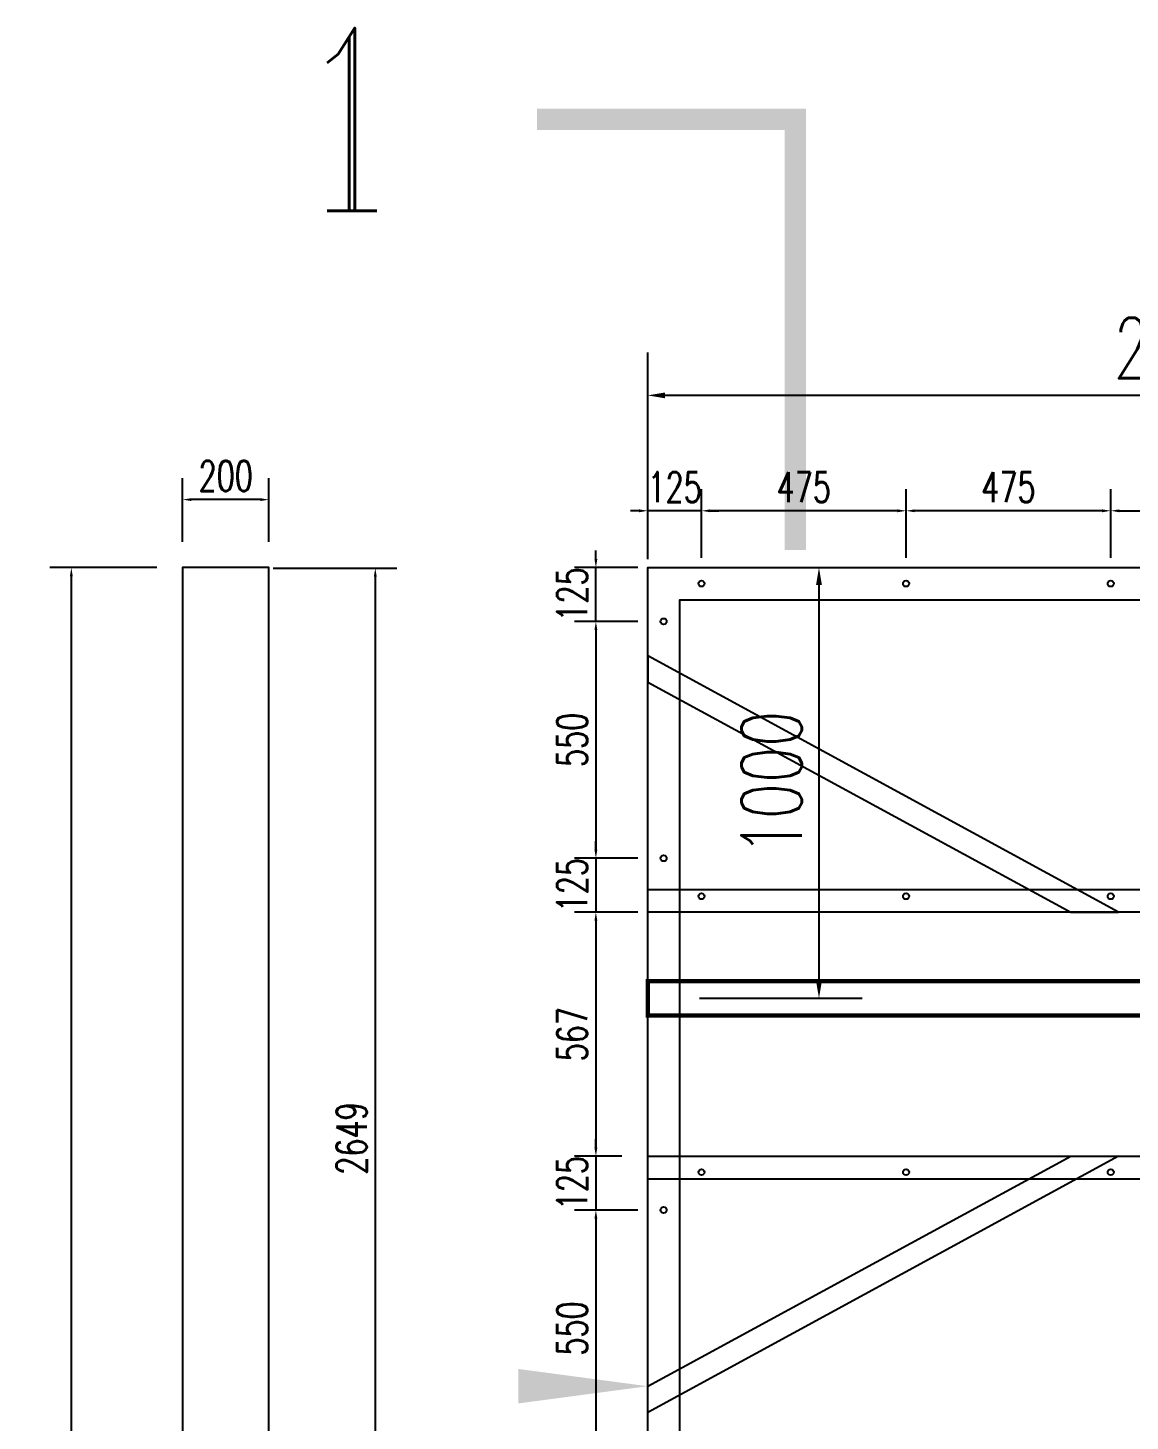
# Model space of a CAD drawing. Header units: millimetres. Extents: x -1443632 to -1307761, y 1430256 to 1527696.
# Drawn here: x -1392566 to -1390007, y 1485237 to 1488472 of the extents above; entities that cross this region are included whole.
import ezdxf

# ---------------------------------------------------------------- set-up
doc = ezdxf.new("R2010")
doc.units = ezdxf.units.MM
doc.header["$LTSCALE"] = 10
doc.layers.get('0').update_dxf_attribs({"linetype": 'CONTINUOUS'})
doc.layers.get('DEFPOINTS').update_dxf_attribs({"linetype": 'CONTINUOUS'})
for name, color, linetype in [('PUB_TEXT', 7, 'CONTINUOUS'), ('W-PLASTIC_RAILINGS塑木栏杆', 6, 'CONTINUOUS'), ('W-STEEL_FRAME钢架', 3, 'CONTINUOUS'), ('W-STEEL_KEEL钢龙骨', 5, 'CONTINUOUS')]:
    doc.layers.add(name, color=color, linetype=linetype)
doc.styles.add('_TCH_LABEL', font='COMPLEX', dxfattribs={"bigfont": 'GBCBIG'})
doc.styles.add('STANDARD_T3', font='simplex.shx', dxfattribs={"width": 0.7, "bigfont": 'gbcbig.shx'})
doc.dimstyles.new('W&&20', dxfattribs={"dimtxt": 70, "dimasz": 20, "dimexe": 50, "dimexo": 60, "dimgap": 20, "dimtad": 1, "dimdec": 0, "dimzin": 0, "dimdsep": 46, "dimtxsty": 'STANDARD_T3', "dimcen": 0.09, "dimclrd": 1, "dimclre": 1, "dimclrt": 7, "dimazin": 2, "dimtfac": 1, "dimtdec": 0, "dimtix": 1, "dimtmove": 2, "dimatfit": 3, "dimfxl": 0, "dimtolj": 1, "dimtzin": 0, "dimarcsym": 0})
doc.dimstyles.new('W&&40', dxfattribs={"dimtxt": 140, "dimasz": 40, "dimexe": 100, "dimexo": 120, "dimgap": 40, "dimtad": 1, "dimdec": 0, "dimzin": 0, "dimdsep": 46, "dimtxsty": 'STANDARD_T3', "dimcen": 0.09, "dimclrd": 1, "dimclre": 1, "dimclrt": 7, "dimazin": 2, "dimtfac": 1, "dimtdec": 0, "dimtix": 1, "dimtmove": 2, "dimatfit": 3, "dimfxl": 0, "dimtolj": 1, "dimtzin": 0, "dimarcsym": 0})

# ---------------------------------------------------------------- blocks, each defined once
blk = doc.blocks.new('*D333')
at = {"layer": 'DEFPOINTS', "color": 0, "transparency": 16777216}
for p in [(-1390526.9, 1487350.9), (-1390526.9, 1487181.9), (-1390051.9, 1487181.9)]:
    blk.add_point(p, dxfattribs=at)
at = {"layer": 'W-PLASTIC_RAILINGS塑木栏杆', "color": 1, "lineweight": -2, "transparency": 16777216}
for p, q in [((-1390526.9, 1487241.9), (-1390526.9, 1487400.9)), ((-1390051.9, 1487241.9), (-1390051.9, 1487400.9)), ((-1390071.9, 1487350.9), (-1390506.9, 1487350.9))]:
    blk.add_line(p, q, dxfattribs=at)
at = {"layer": 'W-PLASTIC_RAILINGS塑木栏杆', "color": 1, "transparency": 16777216}
for points in [[(-1390506.9, 1487354.2), (-1390506.9, 1487347.5), (-1390526.9, 1487350.9)], [(-1390071.9, 1487354.2), (-1390071.9, 1487347.5), (-1390051.9, 1487350.9)]]:
    blk.add_solid(points, dxfattribs=at)
at = {"layer": 'W-PLASTIC_RAILINGS塑木栏杆', "color": 7, "transparency": 16777216, "insert": (-1390289.4, 1487405.9), "char_height": 70, "attachment_point": 5, "style": 'STANDARD_T3'}
blk.add_mtext('\\A1;475', dxfattribs=at)
blk = doc.blocks.new('*D334')
at = {"layer": 'DEFPOINTS', "color": 0, "transparency": 16777216}
for p in [(-1391001.9, 1487350.9), (-1391001.9, 1487181.9), (-1390526.9, 1487181.9)]:
    blk.add_point(p, dxfattribs=at)
at = {"layer": 'W-PLASTIC_RAILINGS塑木栏杆', "color": 1, "lineweight": -2, "transparency": 16777216}
for p, q in [((-1391001.9, 1487241.9), (-1391001.9, 1487400.9)), ((-1390526.9, 1487241.9), (-1390526.9, 1487400.9)), ((-1390546.9, 1487350.9), (-1390981.9, 1487350.9))]:
    blk.add_line(p, q, dxfattribs=at)
at = {"layer": 'W-PLASTIC_RAILINGS塑木栏杆', "color": 1, "transparency": 16777216}
for points in [[(-1390981.9, 1487354.2), (-1390981.9, 1487347.5), (-1391001.9, 1487350.9)], [(-1390546.9, 1487354.2), (-1390546.9, 1487347.5), (-1390526.9, 1487350.9)]]:
    blk.add_solid(points, dxfattribs=at)
at = {"layer": 'W-PLASTIC_RAILINGS塑木栏杆', "color": 7, "transparency": 16777216, "insert": (-1390764.4, 1487405.9), "char_height": 70, "attachment_point": 5, "style": 'STANDARD_T3'}
blk.add_mtext('\\A1;475', dxfattribs=at)
blk = doc.blocks.new('*D335')
at = {"layer": 'DEFPOINTS', "color": 0, "transparency": 16777216}
for p in [(-1391126.9, 1487350.9), (-1391126.9, 1487178.7), (-1391001.9, 1487181.9)]:
    blk.add_point(p, dxfattribs=at)
at = {"layer": 'W-PLASTIC_RAILINGS塑木栏杆', "color": 1, "lineweight": -2, "transparency": 16777216}
for p, q in [((-1391126.9, 1487238.7), (-1391126.9, 1487400.9)), ((-1391001.9, 1487241.9), (-1391001.9, 1487400.9)), ((-1391146.9, 1487350.9), (-1391166.9, 1487350.9)), ((-1391001.9, 1487350.9), (-1391126.9, 1487350.9)), ((-1390981.9, 1487350.9), (-1390961.9, 1487350.9))]:
    blk.add_line(p, q, dxfattribs=at)
at = {"layer": 'W-PLASTIC_RAILINGS塑木栏杆', "color": 1, "transparency": 16777216}
for points in [[(-1391146.9, 1487354.2), (-1391146.9, 1487347.5), (-1391126.9, 1487350.9)], [(-1390981.9, 1487354.2), (-1390981.9, 1487347.5), (-1391001.9, 1487350.9)]]:
    blk.add_solid(points, dxfattribs=at)
at = {"layer": 'W-PLASTIC_RAILINGS塑木栏杆', "color": 7, "transparency": 16777216, "insert": (-1391064.4, 1487405.9), "char_height": 70, "attachment_point": 5, "style": 'STANDARD_T3'}
blk.add_mtext('\\A1;125', dxfattribs=at)
blk = doc.blocks.new('*D292')
at = {"layer": 'DEFPOINTS', "color": 0, "transparency": 16777216}
for p in [(-1389701.9, 1487350.9), (-1390051.9, 1487181.9), (-1389701.9, 1487181.9)]:
    blk.add_point(p, dxfattribs=at)
at = {"layer": 'W-PLASTIC_RAILINGS塑木栏杆', "color": 1, "lineweight": -2, "transparency": 16777216}
for p, q in [((-1390051.9, 1487241.9), (-1390051.9, 1487400.9)), ((-1389701.9, 1487241.9), (-1389701.9, 1487400.9)), ((-1390031.9, 1487350.9), (-1389721.9, 1487350.9))]:
    blk.add_line(p, q, dxfattribs=at)
at = {"layer": 'W-PLASTIC_RAILINGS塑木栏杆', "color": 1, "transparency": 16777216}
for points in [[(-1390031.9, 1487354.2), (-1390031.9, 1487347.5), (-1390051.9, 1487350.9)], [(-1389721.9, 1487354.2), (-1389721.9, 1487347.5), (-1389701.9, 1487350.9)]]:
    blk.add_solid(points, dxfattribs=at)
at = {"layer": 'W-PLASTIC_RAILINGS塑木栏杆', "color": 7, "transparency": 16777216, "insert": (-1389876.9, 1487405.9), "char_height": 70, "attachment_point": 5, "style": 'STANDARD_T3'}
blk.add_mtext('\\A1;350', dxfattribs=at)
blk = doc.blocks.new('*D336')
at = {"layer": 'DEFPOINTS', "color": 0, "transparency": 16777216}
for p in [(-1391089.9, 1487094), (-1391247.2, 1486544), (-1391089.9, 1486544)]:
    blk.add_point(p, dxfattribs=at)
at = {"layer": 'W-PLASTIC_RAILINGS塑木栏杆', "color": 1, "lineweight": -2, "transparency": 16777216}
for p, q in [((-1391149.9, 1487094), (-1391297.2, 1487094)), ((-1391247.2, 1487074), (-1391247.2, 1486564)), ((-1391149.9, 1486544), (-1391297.2, 1486544))]:
    blk.add_line(p, q, dxfattribs=at)
at = {"layer": 'W-PLASTIC_RAILINGS塑木栏杆', "color": 1, "transparency": 16777216}
for points in [[(-1391250.5, 1487074), (-1391243.8, 1487074), (-1391247.2, 1487094)], [(-1391250.5, 1486564), (-1391243.8, 1486564), (-1391247.2, 1486544)]]:
    blk.add_solid(points, dxfattribs=at)
at = {"layer": 'W-PLASTIC_RAILINGS塑木栏杆', "color": 7, "transparency": 16777216, "insert": (-1391302.2, 1486819), "char_height": 70, "attachment_point": 5, "rotation": 90, "style": 'STANDARD_T3'}
blk.add_mtext('\\A1;550', dxfattribs=at)
blk = doc.blocks.new('*D337')
at = {"layer": 'DEFPOINTS', "color": 0, "transparency": 16777216}
for p in [(-1391247.2, 1487218.9), (-1391089.9, 1487218.9), (-1391089.9, 1487094)]:
    blk.add_point(p, dxfattribs=at)
at = {"layer": 'W-PLASTIC_RAILINGS塑木栏杆', "color": 1, "lineweight": -2, "transparency": 16777216}
for p, q in [((-1391247.2, 1487238.9), (-1391247.2, 1487258.9)), ((-1391149.9, 1487218.9), (-1391297.2, 1487218.9)), ((-1391247.2, 1487094), (-1391247.2, 1487218.9)), ((-1391149.9, 1487094), (-1391297.2, 1487094)), ((-1391247.2, 1487074), (-1391247.2, 1487054))]:
    blk.add_line(p, q, dxfattribs=at)
at = {"layer": 'W-PLASTIC_RAILINGS塑木栏杆', "color": 1, "transparency": 16777216}
for points in [[(-1391250.5, 1487238.9), (-1391243.8, 1487238.9), (-1391247.2, 1487218.9)], [(-1391250.5, 1487074), (-1391243.8, 1487074), (-1391247.2, 1487094)]]:
    blk.add_solid(points, dxfattribs=at)
at = {"layer": 'W-PLASTIC_RAILINGS塑木栏杆', "color": 7, "transparency": 16777216, "insert": (-1391302.2, 1487156.5), "char_height": 70, "attachment_point": 5, "rotation": 90, "style": 'STANDARD_T3'}
blk.add_mtext('\\A1;125', dxfattribs=at)
blk = doc.blocks.new('*D338')
at = {"layer": 'DEFPOINTS', "color": 0, "transparency": 16777216}
for p in [(-1391089.9, 1486544), (-1391247.2, 1486418.9), (-1391089.9, 1486418.9)]:
    blk.add_point(p, dxfattribs=at)
at = {"layer": 'W-PLASTIC_RAILINGS塑木栏杆', "color": 1, "lineweight": -2, "transparency": 16777216}
for p, q in [((-1391247.2, 1486564), (-1391247.2, 1486584)), ((-1391149.9, 1486544), (-1391297.2, 1486544)), ((-1391247.2, 1486544), (-1391247.2, 1486418.9)), ((-1391149.9, 1486418.9), (-1391297.2, 1486418.9)), ((-1391247.2, 1486398.9), (-1391247.2, 1486378.9))]:
    blk.add_line(p, q, dxfattribs=at)
at = {"layer": 'W-PLASTIC_RAILINGS塑木栏杆', "color": 1, "transparency": 16777216}
for points in [[(-1391250.5, 1486564), (-1391243.8, 1486564), (-1391247.2, 1486544)], [(-1391250.5, 1486398.9), (-1391243.8, 1486398.9), (-1391247.2, 1486418.9)]]:
    blk.add_solid(points, dxfattribs=at)
at = {"layer": 'W-PLASTIC_RAILINGS塑木栏杆', "color": 7, "transparency": 16777216, "insert": (-1391302.2, 1486481.5), "char_height": 70, "attachment_point": 5, "rotation": 90, "style": 'STANDARD_T3'}
blk.add_mtext('\\A1;125', dxfattribs=at)
blk = doc.blocks.new('*D314')
at = {"layer": 'DEFPOINTS', "color": 0, "transparency": 16777216}
for p in [(-1391126.9, 1486418.9), (-1391247.2, 1485852.2), (-1391126.9, 1485852.2)]:
    blk.add_point(p, dxfattribs=at)
at = {"layer": 'W-PLASTIC_RAILINGS塑木栏杆', "color": 1, "lineweight": -2, "transparency": 16777216}
for p, q in [((-1391186.9, 1486418.9), (-1391297.2, 1486418.9)), ((-1391247.2, 1486398.9), (-1391247.2, 1485872.2)), ((-1391186.9, 1485852.2), (-1391297.2, 1485852.2))]:
    blk.add_line(p, q, dxfattribs=at)
at = {"layer": 'W-PLASTIC_RAILINGS塑木栏杆', "color": 1, "transparency": 16777216}
for points in [[(-1391250.5, 1486398.9), (-1391243.8, 1486398.9), (-1391247.2, 1486418.9)], [(-1391250.5, 1485872.2), (-1391243.8, 1485872.2), (-1391247.2, 1485852.2)]]:
    blk.add_solid(points, dxfattribs=at)
at = {"layer": 'W-PLASTIC_RAILINGS塑木栏杆', "color": 7, "transparency": 16777216, "insert": (-1391302.2, 1486135.6), "char_height": 70, "attachment_point": 5, "rotation": 90, "style": 'STANDARD_T3'}
blk.add_mtext('\\A1;567', dxfattribs=at)
blk = doc.blocks.new('*D342')
at = {"layer": 'DEFPOINTS', "color": 0, "transparency": 16777216}
for p in [(-1391126.9, 1485852.2), (-1391247.2, 1485727.4), (-1391089.9, 1485727.4)]:
    blk.add_point(p, dxfattribs=at)
at = {"layer": 'W-PLASTIC_RAILINGS塑木栏杆', "color": 1, "lineweight": -2, "transparency": 16777216}
for p, q in [((-1391247.2, 1485872.2), (-1391247.2, 1485892.2)), ((-1391186.9, 1485852.2), (-1391297.2, 1485852.2)), ((-1391247.2, 1485852.2), (-1391247.2, 1485727.4)), ((-1391149.9, 1485727.4), (-1391297.2, 1485727.4)), ((-1391247.2, 1485707.4), (-1391247.2, 1485687.4))]:
    blk.add_line(p, q, dxfattribs=at)
at = {"layer": 'W-PLASTIC_RAILINGS塑木栏杆', "color": 1, "transparency": 16777216}
for points in [[(-1391250.5, 1485872.2), (-1391243.8, 1485872.2), (-1391247.2, 1485852.2)], [(-1391250.5, 1485707.4), (-1391243.8, 1485707.4), (-1391247.2, 1485727.4)]]:
    blk.add_solid(points, dxfattribs=at)
at = {"layer": 'W-PLASTIC_RAILINGS塑木栏杆', "color": 7, "transparency": 16777216, "insert": (-1391302.2, 1485789.8), "char_height": 70, "attachment_point": 5, "rotation": 90, "style": 'STANDARD_T3'}
blk.add_mtext('\\A1;125', dxfattribs=at)
blk = doc.blocks.new('*D343')
at = {"layer": 'DEFPOINTS', "color": 0, "transparency": 16777216}
for p in [(-1391089.9, 1485727.4), (-1391247.2, 1485177.4), (-1391089.9, 1485177.4)]:
    blk.add_point(p, dxfattribs=at)
at = {"layer": 'W-PLASTIC_RAILINGS塑木栏杆', "color": 1, "lineweight": -2, "transparency": 16777216}
for p, q in [((-1391149.9, 1485727.4), (-1391297.2, 1485727.4)), ((-1391247.2, 1485707.4), (-1391247.2, 1485197.4)), ((-1391149.9, 1485177.4), (-1391297.2, 1485177.4))]:
    blk.add_line(p, q, dxfattribs=at)
at = {"layer": 'W-PLASTIC_RAILINGS塑木栏杆', "color": 1, "transparency": 16777216}
for points in [[(-1391250.5, 1485707.4), (-1391243.8, 1485707.4), (-1391247.2, 1485727.4)], [(-1391250.5, 1485197.4), (-1391243.8, 1485197.4), (-1391247.2, 1485177.4)]]:
    blk.add_solid(points, dxfattribs=at)
at = {"layer": 'W-PLASTIC_RAILINGS塑木栏杆', "color": 7, "transparency": 16777216, "insert": (-1391302.2, 1485452.4), "char_height": 70, "attachment_point": 5, "rotation": 90, "style": 'STANDARD_T3'}
blk.add_mtext('\\A1;550', dxfattribs=at)
blk = doc.blocks.new('*D316')
at = {"layer": 'DEFPOINTS', "color": 0, "transparency": 16777216}
for p in [(-1391126.9, 1487618.8), (-1391126.9, 1487218.9), (-1388626.9, 1487218.9)]:
    blk.add_point(p, dxfattribs=at)
at = {"layer": 'W-PLASTIC_RAILINGS塑木栏杆', "color": 1, "lineweight": -2, "transparency": 16777216}
for p, q in [((-1391126.9, 1487338.9), (-1391126.9, 1487718.8)), ((-1388626.9, 1487338.9), (-1388626.9, 1487718.8)), ((-1388666.9, 1487618.8), (-1391086.9, 1487618.8))]:
    blk.add_line(p, q, dxfattribs=at)
at = {"layer": 'W-PLASTIC_RAILINGS塑木栏杆', "color": 1, "transparency": 16777216}
for points in [[(-1391086.9, 1487625.5), (-1391086.9, 1487612.2), (-1391126.9, 1487618.8)], [(-1388666.9, 1487625.5), (-1388666.9, 1487612.2), (-1388626.9, 1487618.8)]]:
    blk.add_solid(points, dxfattribs=at)
at = {"layer": 'W-PLASTIC_RAILINGS塑木栏杆', "color": 7, "transparency": 16777216, "insert": (-1389876.9, 1487728.8), "char_height": 140, "attachment_point": 5, "style": 'STANDARD_T3'}
blk.add_mtext('\\A1;2500', dxfattribs=at)
blk = doc.blocks.new('*D317')
at = {"layer": 'DEFPOINTS', "color": 0, "transparency": 16777216}
for p in [(-1392056.6, 1487217.9), (-1392056.6, 1484568.9), (-1391759.3, 1484568.9)]:
    blk.add_point(p, dxfattribs=at)
at = {"layer": 'W-PLASTIC_RAILINGS塑木栏杆', "color": 1, "lineweight": -2, "transparency": 16777216}
for p, q in [((-1391996.6, 1487217.9), (-1391709.3, 1487217.9)), ((-1391759.3, 1487197.9), (-1391759.3, 1484588.9)), ((-1391996.6, 1484568.9), (-1391709.3, 1484568.9))]:
    blk.add_line(p, q, dxfattribs=at)
at = {"layer": 'W-PLASTIC_RAILINGS塑木栏杆', "color": 1, "transparency": 16777216}
for points in [[(-1391762.7, 1487197.9), (-1391756, 1487197.9), (-1391759.3, 1487217.9)], [(-1391762.7, 1484588.9), (-1391756, 1484588.9), (-1391759.3, 1484568.9)]]:
    blk.add_solid(points, dxfattribs=at)
at = {"layer": 'W-PLASTIC_RAILINGS塑木栏杆', "color": 7, "transparency": 16777216, "insert": (-1391814.3, 1485893.4), "char_height": 70, "attachment_point": 5, "rotation": 90, "style": 'STANDARD_T3'}
blk.add_mtext('\\A1;2649', dxfattribs=at)
blk = doc.blocks.new('*D353')
at = {"layer": 'DEFPOINTS', "color": 0, "transparency": 16777216}
for p in [(-1392206.6, 1487218.9), (-1392465.1, 1482318.9), (-1392206.6, 1482318.9)]:
    blk.add_point(p, dxfattribs=at)
at = {"layer": 'W-PLASTIC_RAILINGS塑木栏杆', "color": 1, "lineweight": -2, "transparency": 16777216}
for p, q in [((-1392266.6, 1487218.9), (-1392515.1, 1487218.9)), ((-1392465.1, 1487198.9), (-1392465.1, 1482338.9)), ((-1392266.6, 1482318.9), (-1392515.1, 1482318.9))]:
    blk.add_line(p, q, dxfattribs=at)
at = {"layer": 'W-PLASTIC_RAILINGS塑木栏杆', "color": 1, "transparency": 16777216}
for points in [[(-1392468.4, 1487198.9), (-1392461.7, 1487198.9), (-1392465.1, 1487218.9)], [(-1392468.4, 1482338.9), (-1392461.7, 1482338.9), (-1392465.1, 1482318.9)]]:
    blk.add_solid(points, dxfattribs=at)
at = {"layer": 'W-PLASTIC_RAILINGS塑木栏杆', "color": 7, "transparency": 16777216, "insert": (-1392520.1, 1484768.9), "char_height": 70, "attachment_point": 5, "rotation": 90, "style": 'STANDARD_T3'}
blk.add_mtext('\\A1;4900', dxfattribs=at)
blk = doc.blocks.new('*D354')
at = {"layer": 'DEFPOINTS', "color": 0, "transparency": 16777216}
for p in [(-1392206.6, 1487376.8), (-1392206.6, 1487218.9), (-1392006.6, 1487218.9)]:
    blk.add_point(p, dxfattribs=at)
at = {"layer": 'W-PLASTIC_RAILINGS塑木栏杆', "color": 1, "lineweight": -2, "transparency": 16777216}
for p, q in [((-1392206.6, 1487278.9), (-1392206.6, 1487426.8)), ((-1392006.6, 1487278.9), (-1392006.6, 1487426.8)), ((-1392026.6, 1487376.8), (-1392186.6, 1487376.8))]:
    blk.add_line(p, q, dxfattribs=at)
at = {"layer": 'W-PLASTIC_RAILINGS塑木栏杆', "color": 1, "transparency": 16777216}
for points in [[(-1392186.6, 1487380.2), (-1392186.6, 1487373.5), (-1392206.6, 1487376.8)], [(-1392026.6, 1487380.2), (-1392026.6, 1487373.5), (-1392006.6, 1487376.8)]]:
    blk.add_solid(points, dxfattribs=at)
at = {"layer": 'W-PLASTIC_RAILINGS塑木栏杆', "color": 7, "transparency": 16777216, "insert": (-1392106.6, 1487431.8), "char_height": 70, "attachment_point": 5, "style": 'STANDARD_T3'}
blk.add_mtext('\\A1;200', dxfattribs=at)
blk = doc.blocks.new('*D332')
at = {"color": 1, "lineweight": -2, "transparency": 16777216}
for p, q in [((-1391006.9, 1487218.9), (-1390629.2, 1487218.9)), ((-1390729.2, 1487178.9), (-1390729.2, 1486258.9)), ((-1391006.9, 1486218.9), (-1390629.2, 1486218.9))]:
    blk.add_line(p, q, dxfattribs=at)
at = {"color": 1, "transparency": 16777216}
for points in [[(-1390735.9, 1487178.9), (-1390722.5, 1487178.9), (-1390729.2, 1487218.9)], [(-1390735.9, 1486258.9), (-1390722.5, 1486258.9), (-1390729.2, 1486218.9)]]:
    blk.add_solid(points, dxfattribs=at)
at = {"layer": 'DEFPOINTS', "color": 0, "transparency": 16777216}
for p in [(-1391126.9, 1487218.9), (-1391126.9, 1486218.9), (-1390729.2, 1486218.9)]:
    blk.add_point(p, dxfattribs=at)
at = {"color": 7, "transparency": 16777216, "insert": (-1390839.2, 1486718.9), "char_height": 140, "attachment_point": 5, "rotation": 90, "style": 'STANDARD_T3'}
blk.add_mtext('\\A1;1000', dxfattribs=at)

msp = doc.modelspace()

# ---------------------------------------------------------------- linework, layer by layer
at = {"color": 3, "const_width": 50}
msp.add_lwpolyline([(-1391384, 1488259.7), (-1390784, 1488259.7), (-1390784, 1487259.7)], dxfattribs=at)
at = {"layer": 'W-PLASTIC_RAILINGS塑木栏杆', "color": 3}
msp.add_lwpolyline([(-1392006.6, 1485318.3, 0, 0, 0), (-1392006.6, 1485318.3, 0, 0, 0), (-1392006.6, 1485318.3, 0, 0, 0), (-1391126.9, 1485318.3, 0, 80, 0), (-1391426.9, 1485318.3, 0, 0, 0)], format="xyseb", dxfattribs=at)
at = {"layer": 'W-PLASTIC_RAILINGS塑木栏杆'}
for centre in [(-1391001.9, 1487181.9), (-1390526.9, 1487181.9), (-1390051.9, 1487181.9), (-1391089.9, 1487094), (-1391089.9, 1486544), (-1391001.9, 1486455.9), (-1390526.9, 1486455.9), (-1390051.9, 1486455.9), (-1391001.9, 1485815.2), (-1390526.9, 1485815.2), (-1390051.9, 1485815.2), (-1391089.9, 1485727.4)]:
    msp.add_circle(centre, 7, dxfattribs=at)
at = {"layer": 'W-STEEL_FRAME钢架', "color": 4}
for points in [[(-1392206.6, 1482318.9), (-1392006.6, 1482318.9), (-1392006.6, 1487218.9), (-1392206.6, 1487218.9)], [(-1388626.9, 1482318.9), (-1391126.9, 1482318.9), (-1391126.9, 1487218.9), (-1388626.9, 1487218.9)], [(-1388701.9, 1482393.9), (-1391051.9, 1482393.9), (-1391051.9, 1487143.9), (-1388701.9, 1487143.9)]]:
    msp.add_lwpolyline(points, close=True, dxfattribs=at)
at = {"layer": 'W-STEEL_FRAME钢架', "color": 6}
for points in [[(-1390144.5, 1486418.9), (-1390033.6, 1486418.9), (-1391126.9, 1487014.1), (-1391126.9, 1486952.8)], [(-1390144.5, 1485852.2), (-1390033.6, 1485852.2), (-1391126.9, 1485257), (-1391126.9, 1485318.3)]]:
    msp.add_lwpolyline(points, close=True, dxfattribs=at)
at = {"layer": 'W-STEEL_FRAME钢架'}
for points in [[(-1388626.9, 1486418.9), (-1391126.9, 1486418.9), (-1391126.9, 1486471.9), (-1388626.9, 1486471.9)], [(-1388626.9, 1485799.2), (-1391126.9, 1485799.2), (-1391126.9, 1485852.2), (-1388626.9, 1485852.2)]]:
    msp.add_lwpolyline(points, close=True, dxfattribs=at)
at = {"layer": 'W-STEEL_KEEL钢龙骨', "color": 1, "const_width": 10}
msp.add_lwpolyline([(-1388626.9, 1486178.9), (-1391126.9, 1486178.9), (-1391126.9, 1486258.9), (-1388626.9, 1486258.9)], close=True, dxfattribs=at)

# ---------------------------------------------------------------- texts
at = {"layer": 'PUB_TEXT', "color": 7, "style": '_TCH_LABEL', "width": 0.705882}
msp.add_text('1', height=425, dxfattribs=at).set_placement((-1391948.3, 1488047.2))

# ---------------------------------------------------------------- dimensions: what is measured, and where the dimension line sits
dim = msp.add_linear_dim(base=(-1390729.2, 1486218.9), p1=(-1391126.9, 1487218.9), p2=(-1391126.9, 1486218.9), angle=270, dimstyle='W&&40')
dim.commit()
dim.dimension.update_dxf_attribs({"geometry": '*D332', "text_midpoint": (-1390839.2, 1486718.9)})
at = {"layer": 'W-PLASTIC_RAILINGS塑木栏杆'}
for base, p1, p2, angle, dimstyle, picture, middle in [((-1391126.9, 1487618.8), (-1388626.9, 1487218.9), (-1391126.9, 1487218.9), 180, 'W&&40', '*D316', (-1389876.9, 1487728.8)), ((-1392206.6, 1487376.8), (-1392006.6, 1487218.9), (-1392206.6, 1487218.9), 180, 'W&&20', '*D354', (-1392106.6, 1487431.8)), ((-1391126.9, 1487350.9), (-1391001.9, 1487181.9), (-1391126.9, 1487178.7), 180, 'W&&20', '*D335', (-1391064.4, 1487405.9)), ((-1391001.9, 1487350.9), (-1390526.9, 1487181.9), (-1391001.9, 1487181.9), 180, 'W&&20', '*D334', (-1390764.4, 1487405.9)), ((-1390526.9, 1487350.9), (-1390051.9, 1487181.9), (-1390526.9, 1487181.9), 180, 'W&&20', '*D333', (-1390289.4, 1487405.9)), ((-1389701.9, 1487350.9), (-1390051.9, 1487181.9), (-1389701.9, 1487181.9), 180, 'W&&20', '*D292', (-1389876.9, 1487405.9)), ((-1391247.2, 1487218.9), (-1391089.9, 1487094), (-1391089.9, 1487218.9), 270, 'W&&20', '*D337', (-1391302.2, 1487156.5)), ((-1392465.1, 1482318.9), (-1392206.6, 1487218.9), (-1392206.6, 1482318.9), 270, 'W&&20', '*D353', (-1392520.1, 1484768.9)), ((-1391759.3, 1484568.9), (-1392056.6, 1487217.9), (-1392056.6, 1484568.9), 270, 'W&&20', '*D317', (-1391814.3, 1485893.4)), ((-1391247.2, 1486544), (-1391089.9, 1487094), (-1391089.9, 1486544), 270, 'W&&20', '*D336', (-1391302.2, 1486819)), ((-1391247.2, 1486418.9), (-1391089.9, 1486544), (-1391089.9, 1486418.9), 270, 'W&&20', '*D338', (-1391302.2, 1486481.5)), ((-1391247.2, 1485852.2), (-1391126.9, 1486418.9), (-1391126.9, 1485852.2), 270, 'W&&20', '*D314', (-1391302.2, 1486135.6)), ((-1391247.2, 1485727.4), (-1391126.9, 1485852.2), (-1391089.9, 1485727.4), 270, 'W&&20', '*D342', (-1391302.2, 1485789.8)), ((-1391247.2, 1485177.4), (-1391089.9, 1485727.4), (-1391089.9, 1485177.4), 270, 'W&&20', '*D343', (-1391302.2, 1485452.4))]:
    dim = msp.add_linear_dim(base=base, p1=p1, p2=p2, angle=angle, dimstyle=dimstyle, dxfattribs=at)
    dim.commit()
    dim.dimension.update_dxf_attribs({"geometry": picture, "text_midpoint": middle})

doc.saveas('drawing.dxf')
